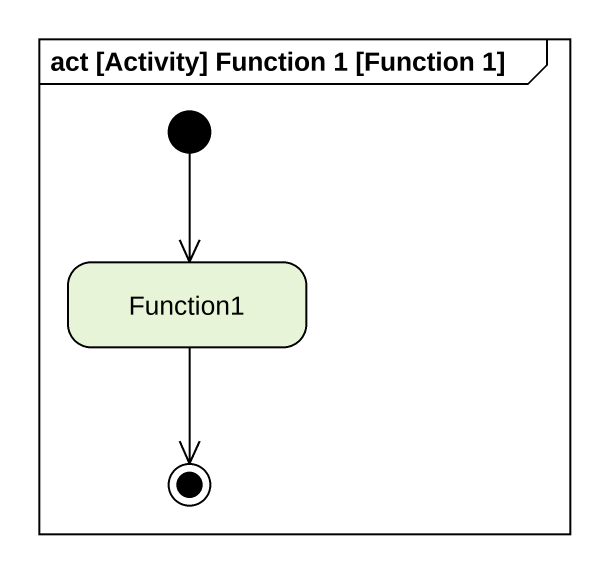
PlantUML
@startuml
mainframe act [Activity] Function 1 [Function 1]
hide empty description
state Function1
[*] --> Function1
Function1 --> [*]
@enduml
